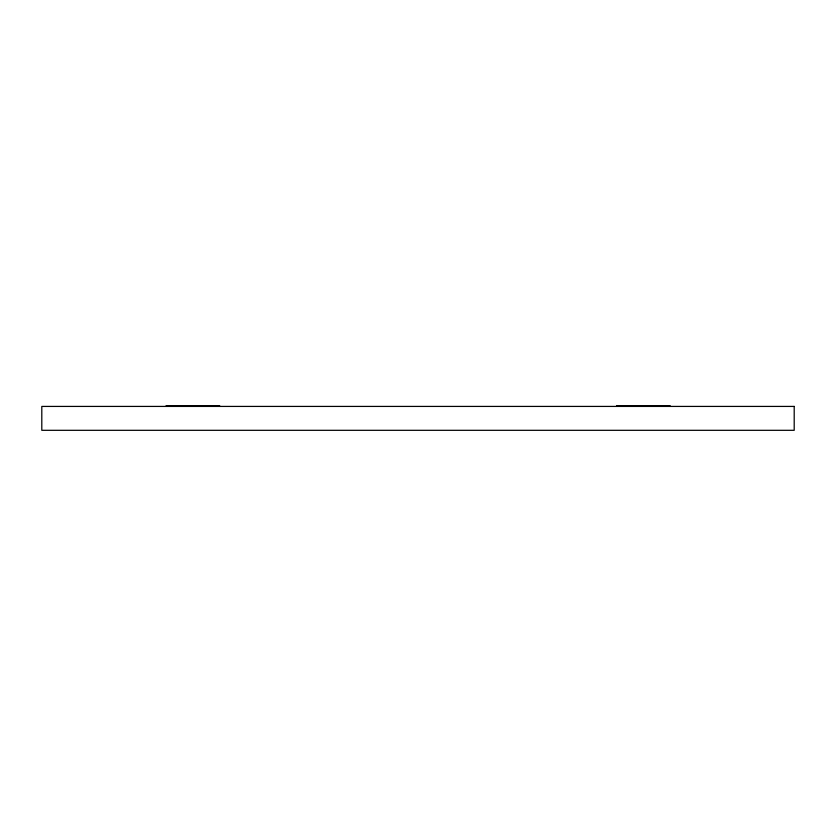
<?xml version="1.0" encoding="UTF-8"?>
<svg xmlns="http://www.w3.org/2000/svg" width="836" height="836" viewBox="0 0 836 836"><rect width="100%" height="100%" fill="white"/><g stroke="black" fill="none" stroke-linecap="round" stroke-linejoin="round"><path stroke-width="1.25" d="M166.071 405.69L219.701 405.69M616.529 405.69L670.158 405.69M794.2 406.421L41.8 406.421L41.8 430.31L794.2 430.31L794.2 406.421"/></g></svg>
